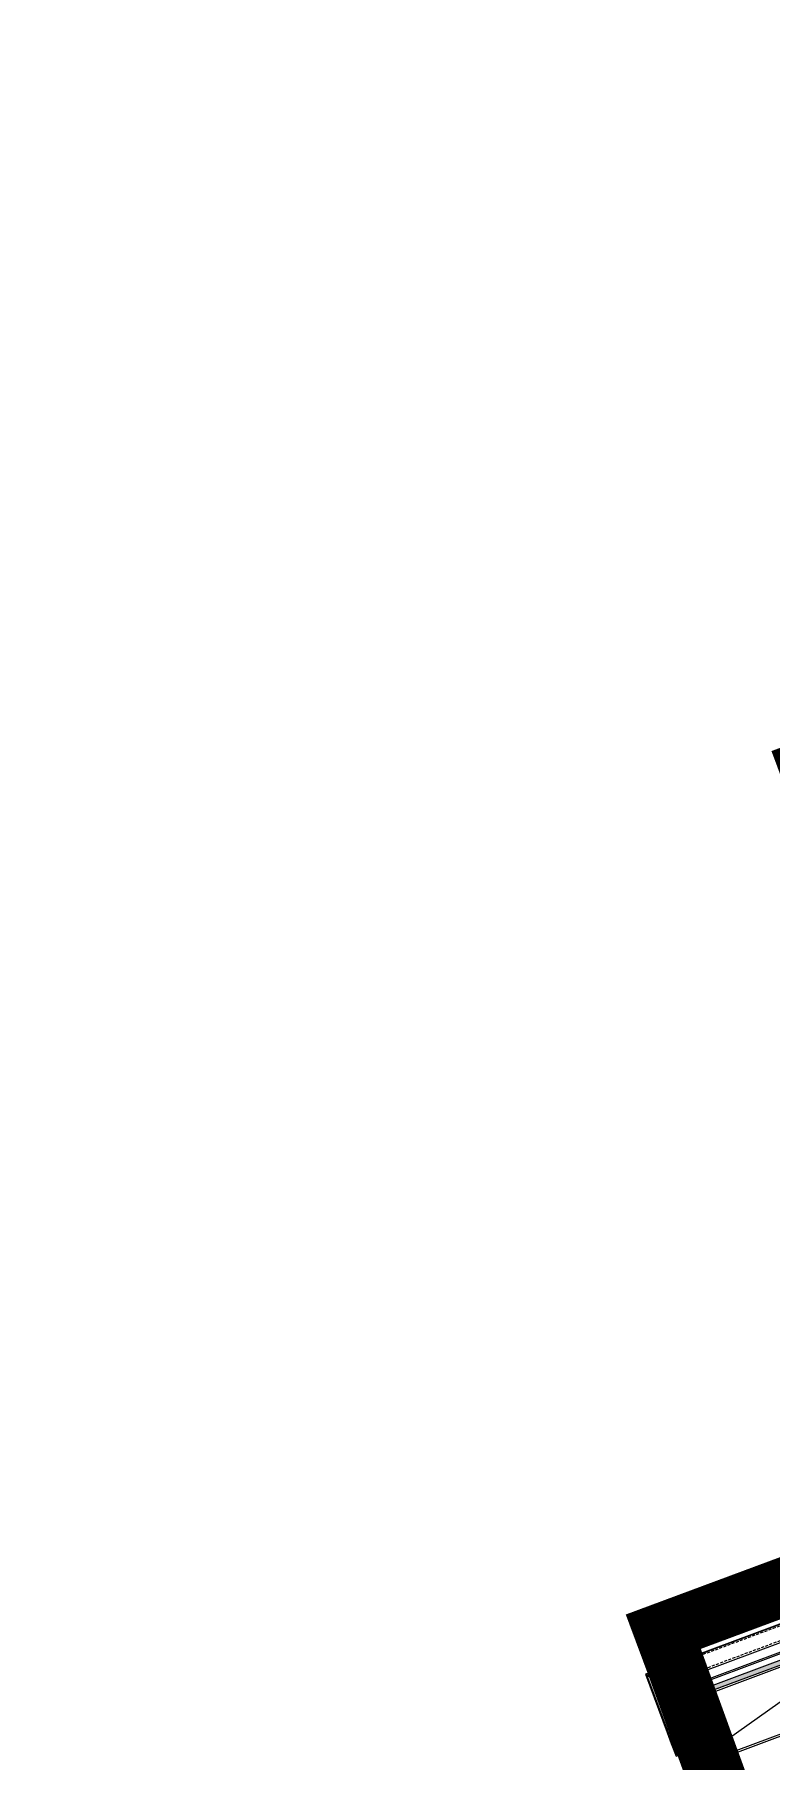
# Model space of a CAD drawing. Extents: x 12199666 to 24617114, y 1197707 to 2548648.
# Drawn here: x 12289480 to 12290742, y 1276422 to 1279380 of the extents above; entities that cross this region are included whole.
import ezdxf

# ---------------------------------------------------------------- set-up
doc = ezdxf.new("R2010")
doc.units = 0
doc.header["$LTSCALE"] = 10
doc.header["$MEASUREMENT"] = 0
for name, pattern in [('TX-PLAN-T1-F11$0$ACAD_ISO04W100', [30, 24, -3, 0, -3]), ('TX-PLAN-T1-F11$0$CENTER', [2, 1.25, -0.25, 0.25, -0.25]), ('TX-PLAN-T1-F11$0$CENTER2', [1.125, 0.75, -0.125, 0.125, -0.125]), ('TX-PLAN-T1-F11$0$CONTINOUS', [0]), ('TX-PLAN-T1-F11$0$DASHED', [0.75, 0.5, -0.25]), ('TX-PLAN-T1-F11$0$HIDDEN', [0.375, 0.25, -0.125])]:
    doc.linetypes.add(name, pattern=pattern)
for name, color, linetype in [('TX-PLAN-T1-F11$0$01', 1, 'Continuous'), ('TX-PLAN-T1-F11$0$F-Alum', 4, 'Continuous'), ('TX-PLAN-T1-F11$0$F-Bolt', 32, 'Continuous'), ('TX-PLAN-T1-F11$0$F-center', 6, 'TX-PLAN-T1-F11$0$ACAD_ISO04W100'), ('TX-PLAN-T1-F11$0$F-dashed line', 8, 'TX-PLAN-T1-F11$0$DASHED'), ('TX-PLAN-T1-F11$0$F-dim', 1, 'Continuous'), ('TX-PLAN-T1-F11$0$F-Glass', 5, 'Continuous'), ('TX-PLAN-T1-F11$0$F-Glazing', 8, 'Continuous'), ('TX-PLAN-T1-F11$0$F-Misc', 1, 'Continuous'), ('TX-PLAN-T1-F11$0$F-seslants', 8, 'Continuous'), ('TX-PLAN-T1-F11$0$F_MISC', 8, 'Continuous'), ('TX-PLAN-T1-F11$0$HAT', 155, 'Continuous'), ('TX-PLAN-T1-F11$0$Hatch', 8, 'Continuous'), ('TX-PLAN-T1-F11$0$Hatch @ 1 VP1', 8, 'Continuous'), ('TX-PLAN-T1-F11$0$Hatch @ 1 VPModel', 8, 'Continuous'), ('TX-PLAN-T1-F11$0$PJ', 4, 'Continuous'), ('TX-PLAN-T1-F11$0$TC', 4, 'Continuous'), ('TX-PLAN-T1-F11$0$中心线', 1, 'TX-PLAN-T1-F11$0$CENTER2'), ('TX-PLAN-T1-F11$0$虚线', 8, 'TX-PLAN-T1-F11$0$HIDDEN'), ('TX-PLAN-T1-F11$0$螺栓钉类', 241, 'Continuous')]:
    doc.layers.add(name, color=color, linetype=linetype)
for name, color, linetype, lineweight in [('TX-PLAN-T1-F11$0$_EDO-ALUMINIUM-SECTION', 90, 'Continuous', 30), ('TX-PLAN-T1-F11$0$A-ANNO-SYMB', 7, 'Continuous', 25), ('TX-PLAN-T1-F11$0$幕墙线', 114, 'Continuous', 30)]:
    doc.layers.add(name, color=color, linetype=linetype, lineweight=lineweight)
doc.layers.add('TX-PLAN-T1-F11$0$bangong', color=5, linetype='Continuous', true_color=0x0000ff)
pattern_1 = [(30.016, (7246.2216, 83575.3152), (-1.37566501, 2.381185795), [2, -0.75]), (120.016, (7246.2216, 83575.3152), (-2.381185795, -1.37566501), [2, -0.75])]

# ---------------------------------------------------------------- blocks, each defined once
blk = doc.blocks.new('TX-PLAN-T1-F11$0$A$C3FFC0167')
at = {"layer": 'TX-PLAN-T1-F11$0$F-dim'}
for p, q in [((-5, 0), (5, 0)), ((0, 5), (0, -5))]:
    blk.add_line(p, q, dxfattribs=at)
blk.add_circle((0, 0), 2, dxfattribs=at)
blk = doc.blocks.new('*U340')
at = {"layer": 'TX-PLAN-T1-F11$0$Hatch @ 1 VP1'}
h = blk.add_hatch(dxfattribs=at)
h.set_pattern_fill('M_GASKET-PISA', color=256, style=0, pattern_type=2)
h.set_pattern_definition([(35.4236, (46.6097, 1.2635), (-0.869426, 1.222333), []), (125.4236, (46.6097, 1.2635), (-1.222333, -0.869426), [])])
edge = h.paths.add_edge_path()
edge.add_arc((-1, 2.7), 1.5, 270, 310.5724)
edge.add_line((0, 1.6), (1.2, 2.6))
edge.add_arc((2.2, 1.5), 1.5, 90, 130.5724, ccw=False)
edge.add_line((2.2, 3), (2.7, 3))
edge.add_arc((2.7, 6), 3, 270, 323.2383)
edge.add_line((5.1, 4.2), (7.7, 7.6))
edge.add_arc((7.8, 7.6), 0.1, 115.9383, 143.2383, ccw=False)
edge.add_line((7.7, 7.7), (9.5, 8.5))
edge.add_arc((9.4, 8.8), 0.25, 295.907, 450)
edge.add_line((9.4, 9), (6.6, 9))
edge.add_line((6.6, 9), (4.8, 8))
edge.add_arc((3.6, 10.3), 2.5, 214.0621, 297.3, ccw=False)
edge.add_arc((1.3, 8.7), 0.3, 34.0621, 90)
edge.add_line((1.3, 9), (-1.6, 9))
edge.add_arc((-1.6, 8.8), 0.25, 90, 256.4771)
edge.add_line((-1.6, 8.5), (0, 8.1))
edge.add_arc((-0.1, 8), 0.1, -90, 75.8013, ccw=False)
edge.add_line((-0.1, 7.9), (-0.1, 7.9))
edge.add_arc((-0.1, 10.4), 2.5, 215.2344, 270, ccw=False)
edge.add_arc((-2.2, 8.9), 0.1, 35.2344, 90)
edge.add_line((-2.2, 9), (-4.9, 9))
edge.add_arc((-4.9, 8.8), 0.25, 90, 256.4771)
edge.add_line((-4.9, 8.5), (-3.3, 8.1))
edge.add_arc((-3.3, 8), 0.1, -90, 75.8013, ccw=False)
edge.add_line((-3.3, 7.9), (-3.4, 7.9))
edge.add_arc((-3.4, 10.4), 2.5, 214.3262, 270, ccw=False)
edge.add_arc((-5.5, 8.9), 0.1, 34.3262, 110.1545)
edge.add_arc((-6.4, 11.4), 2.5, 265.3665, 290.1545, ccw=False)
edge.add_line((-6.6, 8.9), (-8.1, 9))
edge.add_arc((-8.1, 8.8), 0.25, 85.3665, 250.788)
edge.add_line((-8.2, 8.5), (-7.4, 8.2))
edge.add_arc((-8.1, 6.4), 2, 8.4736, 70.6401, ccw=False)
edge.add_line((-6.1, 6.6), (-5.2, 2))
edge.add_arc((-4.7, 2.1), 0.5, 188.4922, 360)
edge.add_line((-4.2, 2.1), (-4.2, 2.7))
edge.add_arc((-3.9, 2.7), 0.3, 90, 180, ccw=False)
edge.add_line((-3.9, 3), (-1.6, 3))
edge.add_arc((-1.6, 2.7), 0.3, 0, 90, ccw=False)
edge.add_line((-1.3, 2.7), (-1.3, 1.4))
edge.add_arc((-1.1, 1.4), 0.2, 180, 270)
edge.add_line((-1.1, 1.2), (-1, 1.2))
edge = h.paths.add_edge_path(flags=16)
edge.add_arc((-1.3, 5.2), 0.5, 188.3111, 270)
edge.add_line((-1.3, 4.7), (1.5, 4.7))
edge.add_arc((1.5, 5.2), 0.5, 270, 323.2383)
edge.add_line((1.9, 4.9), (2.3, 5.4))
edge.add_arc((1.9, 5.7), 0.5, 323.2383, 450)
edge.add_line((1.9, 6.2), (-1.5, 6.2))
edge.add_arc((-1.5, 5.7), 0.5, 90, 188.3111)
edge.add_line((-2, 5.6), (-1.8, 5.1))
at = {"layer": 'TX-PLAN-T1-F11$0$Hatch @ 1 VPModel'}
h = blk.add_hatch(dxfattribs=at)
h.set_pattern_fill('M_GASKET-PISA', color=256, style=0, pattern_type=2)
h.set_pattern_definition([(45, (45.75, 9), (-1.06066, 1.06066), []), (135, (45.75, 9), (-1.06066, -1.06066), [])])
edge = h.paths.add_edge_path()
edge.add_arc((-1, 2.7), 1.5, 270, 310.5724)
edge.add_line((0, 1.6), (1.2, 2.6))
edge.add_arc((2.2, 1.5), 1.5, 90, 130.5724, ccw=False)
edge.add_line((2.2, 3), (2.7, 3))
edge.add_arc((2.7, 6), 3, 270, 323.2383)
edge.add_line((5.1, 4.2), (7.7, 7.6))
edge.add_arc((7.8, 7.6), 0.1, 115.9383, 143.2383, ccw=False)
edge.add_line((7.7, 7.7), (9.5, 8.5))
edge.add_arc((9.4, 8.8), 0.25, 295.907, 450)
edge.add_line((9.4, 9), (6.6, 9))
edge.add_line((6.6, 9), (4.8, 8))
edge.add_arc((3.6, 10.3), 2.5, 214.0621, 297.3, ccw=False)
edge.add_arc((1.3, 8.7), 0.3, 34.0621, 90)
edge.add_line((1.3, 9), (-1.6, 9))
edge.add_arc((-1.6, 8.8), 0.25, 90, 256.4771)
edge.add_line((-1.6, 8.5), (0, 8.1))
edge.add_arc((-0.1, 8), 0.1, -90, 75.8013, ccw=False)
edge.add_line((-0.1, 7.9), (-0.1, 7.9))
edge.add_arc((-0.1, 10.4), 2.5, 215.2344, 270, ccw=False)
edge.add_arc((-2.2, 8.9), 0.1, 35.2344, 90)
edge.add_line((-2.2, 9), (-4.9, 9))
edge.add_arc((-4.9, 8.8), 0.25, 90, 256.4771)
edge.add_line((-4.9, 8.5), (-3.3, 8.1))
edge.add_arc((-3.3, 8), 0.1, -90, 75.8013, ccw=False)
edge.add_line((-3.3, 7.9), (-3.4, 7.9))
edge.add_arc((-3.4, 10.4), 2.5, 214.3262, 270, ccw=False)
edge.add_arc((-5.5, 8.9), 0.1, 34.3262, 110.1545)
edge.add_arc((-6.4, 11.4), 2.5, 265.3665, 290.1545, ccw=False)
edge.add_line((-6.6, 8.9), (-8.1, 9))
edge.add_arc((-8.1, 8.8), 0.25, 85.3665, 250.788)
edge.add_line((-8.2, 8.5), (-7.4, 8.2))
edge.add_arc((-8.1, 6.4), 2, 8.4736, 70.6401, ccw=False)
edge.add_line((-6.1, 6.6), (-5.2, 2))
edge.add_arc((-4.7, 2.1), 0.5, 188.4922, 360)
edge.add_line((-4.2, 2.1), (-4.2, 2.7))
edge.add_arc((-3.9, 2.7), 0.3, 90, 180, ccw=False)
edge.add_line((-3.9, 3), (-1.6, 3))
edge.add_arc((-1.6, 2.7), 0.3, 0, 90, ccw=False)
edge.add_line((-1.3, 2.7), (-1.3, 1.4))
edge.add_arc((-1.1, 1.4), 0.2, 180, 270)
edge.add_line((-1.1, 1.2), (-1, 1.2))
edge = h.paths.add_edge_path(flags=16)
edge.add_arc((-1.3, 5.2), 0.5, 188.3111, 270)
edge.add_line((-1.3, 4.7), (1.5, 4.7))
edge.add_arc((1.5, 5.2), 0.5, 270, 323.2383)
edge.add_line((1.9, 4.9), (2.3, 5.4))
edge.add_arc((1.9, 5.7), 0.5, 323.2383, 450)
edge.add_line((1.9, 6.2), (-1.5, 6.2))
edge.add_arc((-1.5, 5.7), 0.5, 90, 188.3111)
edge.add_line((-2, 5.6), (-1.8, 5.1))
blk = doc.blocks.new('TX-PLAN-T1-F11$0$A$C08103915')
at = {"layer": 'TX-PLAN-T1-F11$0$Hatch'}
blk.add_blockref('*U340', (0, 0), dxfattribs=at)
blk = doc.blocks.new('*U170')
at = {"layer": 'TX-PLAN-T1-F11$0$HAT'}
h = blk.add_hatch(dxfattribs=at)
h.set_pattern_fill('ANSI33', color=256, scale=0.833333)
h.set_pattern_definition([(45, (-71600.1046, -19870.7032), (-1.87088669, 1.87088669), []), (45, (-71598.2337, -19870.7032), (-1.87088669, 1.87088669), [1.32291667, -0.66145833])])
edge = h.paths.add_edge_path()
edge.add_arc((5, 18.5), 19.1, 254.853, 285.147, ccw=False)
edge.add_line((0, 0), (0, -7.9))
edge.add_arc((5, -8.2), 5.01, 2.9798, 177.0202, ccw=False)
edge.add_line((10, -7.9), (10, 0))
h = blk.add_hatch(dxfattribs=at)
h.set_pattern_fill('HEX', color=256, scale=0.833333)
h.set_pattern_definition([(0, (-71600.1046, -19870.7032), (0, 1.374815), [0.79375, -1.5875]), (120, (-71600.1046, -19870.7032), (-1.190624716, -0.6874075), [0.79375, -1.5875]), (60, (-71599.3109, -19870.7032), (-1.190624716, 0.6874075), [0.79375, -1.5875])])
edge = h.paths.add_edge_path()
edge.add_arc((5, -8.2), 5.01, 0, 360)
at = {"layer": 'TX-PLAN-T1-F11$0$01'}
blk.add_lwpolyline([(10, 0, -0.132958), (0, 0), (0, -7.9, -0.9493), (10, -7.9)], format="xyb", close=True, dxfattribs=at)
blk.add_circle((5, -8.2), 5.01, dxfattribs=at)
blk = doc.blocks.new('*U163')
at = {"linetype": 'Continuous'}
for points in [[(-39.6, 1), (-39.6, 715.2), (-41.1, 715.2), (-41.1, 1)], [(-14, 1), (-14, 715.2), (-15.6, 715.2), (-15.6, 1)]]:
    blk.add_hatch(color=4, dxfattribs=at).paths.add_polyline_path(points)
at = {"layer": 'TX-PLAN-T1-F11$0$TC'}
h = blk.add_hatch(dxfattribs=at)
h.set_pattern_fill('ANSI37', color=256, scale=0.5, style=0)
h.set_pattern_definition([(45, (41571.4629, 2291.4218), (-1.122532015, 1.122532015), []), (135, (41571.4629, 2291.4218), (-1.122532015, -1.122532015), [])])
edge = h.paths.add_edge_path()
edge.add_line((-27.6, 10), (-30.6, 10))
edge.add_line((-30.6, 10), (-32.1, 11.5))
edge.add_line((-32.1, 11.5), (-33.6, 11.5))
edge.add_line((-33.6, 11.5), (-33.6, 1))
edge.add_line((-33.6, 1), (-34.6, 0))
edge.add_arc((-27.6, -31.1), 31.9, 77.3332, 102.6668, ccw=False)
edge.add_line((-20.6, 0), (-21.6, 1))
edge.add_line((-21.6, 1), (-21.6, 11.5))
edge.add_line((-21.6, 11.5), (-23.1, 11.5))
edge.add_line((-23.1, 11.5), (-24.6, 10))
edge.add_line((-24.6, 10), (-27.6, 10))
h = blk.add_hatch(dxfattribs=at)
h.set_pattern_fill('ANSI31', color=256, scale=0.5, style=0)
h.set_pattern_definition([(45, (41571.4629, 2291.4218), (-1.122532015, 1.122532015), [])])
h.paths.add_polyline_path([(-32.1, 20), (-32.1, 11.5), (-33.6, 11.5), (-33.6, 20)])
h = blk.add_hatch(dxfattribs=at)
h.set_pattern_fill('HONEY', color=256, scale=0.3, style=0)
h.set_pattern_definition([(0, (41571.4629, 2291.4218), (1.42875, 0.824889), [0.9525, -1.905]), (120, (41571.4629, 2291.4218), (-1.42874983, 0.824889296), [0.9525, -1.905]), (60, (41571.4629, 2291.4218), (1.7e-07, 1.649778296), [-1.905, 0.9525])])
h.paths.add_polyline_path([(-24.9, 10.8), (-23.9, 11.8), (-23.9, 19.2), (-31.3, 19.2), (-31.3, 11.8), (-30.2, 10.8)])
h = blk.add_hatch(dxfattribs=at)
h.set_pattern_fill('ANSI31', color=256, scale=0.5, style=0)
h.set_pattern_definition([(45, (41571.4629, 2291.4218), (-1.122532015, 1.122532015), [])])
h.paths.add_polyline_path([(-23.1, 20), (-23.1, 11.5), (-21.6, 11.5), (-21.6, 20)])
h = blk.add_hatch(dxfattribs=at)
h.set_pattern_fill('ANSI31', color=256, scale=0.5, style=0)
h.set_pattern_definition([(45, (41571.4629, 2291.4218), (-1.122532015, 1.122532015), [])])
h.paths.add_polyline_path([(-23.1, 20), (-23.1, 11.5), (-21.6, 11.5), (-21.6, 20)])
at = {"color": 4, "linetype": 'Continuous'}
for points in [[(-39.6, 1), (-39.6, 715.2), (-41.1, 715.2), (-41.1, 1)], [(-14, 1), (-14, 715.2), (-15.6, 715.2), (-15.6, 1)]]:
    blk.add_lwpolyline(points, close=True, dxfattribs=at)
at = {"layer": 'TX-PLAN-T1-F11$0$F-Glass'}
for points in [[(-49.1, 715.2), (-49.1, 1), (-48.1, 0), (-42.1, 0), (-41.1, 1), (-41.1, 715.2)], [(-33.6, 715.2), (-33.6, 1), (-34.6, 0), (-38.6, 0), (-39.6, 1), (-39.6, 715.2)], [(-21.6, 715.2), (-21.6, 1), (-20.6, 0), (-16.6, 0), (-15.6, 1), (-15.6, 715.2)], [(-14, 715.2), (-14, 1), (-13, 0), (-9, 0), (-8, 1), (-8, 715.2)]]:
    blk.add_lwpolyline(points, dxfattribs=at)
at = {"layer": 'TX-PLAN-T1-F11$0$PJ'}
blk.add_lwpolyline([(-27.6, 10), (-30.6, 10), (-32.1, 11.5), (-33.6, 11.5), (-33.6, 1), (-34.6, 0, -0.110991), (-20.6, 0), (-21.6, 1), (-21.6, 11.5), (-23.1, 11.5), (-24.6, 10)], format="xyb", close=True, dxfattribs=at)
for points in [[(-32.1, 20), (-32.1, 11.5), (-33.6, 11.5), (-33.6, 20)], [(-23.1, 20), (-23.1, 11.5), (-21.6, 11.5), (-21.6, 20)], [(-23.1, 20), (-23.1, 11.5), (-21.6, 11.5), (-21.6, 20)]]:
    blk.add_lwpolyline(points, close=True, dxfattribs=at)
at = {"layer": 'TX-PLAN-T1-F11$0$PJ', "ltscale": 3}
for points in [[(-24.6, 10), (-23.1, 11.5), (-23.1, 20), (-32.1, 20), (-32.1, 11.5), (-30.6, 10)], [(-24.9, 10.8), (-23.9, 11.8), (-23.9, 19.2), (-31.3, 19.2), (-31.3, 11.8), (-30.2, 10.8)]]:
    blk.add_lwpolyline(points, close=True, dxfattribs=at)
at = {"layer": 'TX-PLAN-T1-F11$0$TC', "color": 9, "linetype": 'Continuous'}
for p, q in [((-48.1, 0), (-48.1, 715.2)), ((-42.1, 0), (-42.1, 715.2)), ((-38.6, 0), (-38.6, 715.2)), ((-34.6, 0), (-34.6, 715.2)), ((-20.6, 0), (-20.6, 715.2)), ((-16.6, 0), (-16.6, 715.2)), ((-13, 0), (-13, 715.2)), ((-9, 0), (-9, 715.2))]:
    blk.add_line(p, q, dxfattribs=at)
blk = doc.blocks.new('*U162')
at = {"layer": 'TX-PLAN-T1-F11$0$F-Misc'}
blk.add_lwpolyline([(0, -8), (0, 0), (-42.2, 0), (-42.2, -8)], close=True, dxfattribs=at)
for points in [[(0, -8), (-42.2, 0)], [(-42.2, -8), (0, 0)]]:
    blk.add_lwpolyline(points, dxfattribs=at)
blk = doc.blocks.new('TX-PLAN-T1-F11$0$ld')
blk.add_lwpolyline([(2, 0), (2, 5.6), (1.5, 6.1), (-1.5, 6.1), (-2, 5.6), (-2, 0)])
at = {"layer": 'TX-PLAN-T1-F11$0$A-ANNO-SYMB', "color": 0}
blk.add_line((-2, 0), (2, 0), dxfattribs=at)
at = {"layer": 'TX-PLAN-T1-F11$0$F-center'}
blk.add_lwpolyline([(0, -0.6), (0, 6.9)], dxfattribs=at)
at = {"layer": 'TX-PLAN-T1-F11$0$F-dashed line'}
for points in [[(1.3, 0), (1.3, 1.5), (0.7, 2), (-0.7, 2), (-1.3, 1.5), (-1.3, 0)], [(-0.6, 0), (-0.6, 2)], [(0.6, 0), (0.6, 2)]]:
    blk.add_lwpolyline(points, dxfattribs=at)
blk = doc.blocks.new('TX-PLAN-T1-F11$0$qertqtwet')
at = {"layer": 'TX-PLAN-T1-F11$0$F-Glazing'}
h = blk.add_hatch(dxfattribs=at)
h.set_pattern_fill('ANSI37', color=256, angle=270, style=0)
h.set_pattern_definition([(315, (-29614.423, -25731.6915), (1.122532, 1.122532), []), (45, (-29614.423, -25731.6915), (-1.122532, 1.122532), [])])
h.paths.add_polyline_path([(-29820.6, -22812.5), (-29818.8, -22812.5), (-29818.8, -22810.3, 0.323429), (-29824.2, -22817), (-29822.2, -22817, -0.118516), (-29821.2, -22812.9, -0.281861)])
h.paths.add_polyline_path([(-29822.2, -22817), (-29824.2, -22817, 0.356058), (-29818.8, -22824.5), (-29818.8, -22821.4), (-29820.6, -22821.4, -0.281861), (-29821.2, -22821, -0.118516)])
at = {"color": 8, "linetype": 'TX-PLAN-T1-F11$0$CENTER'}
blk.add_line((-29825.5, -22817, -46928.1), (-29754.6, -22817, -46928.1), dxfattribs=at)
blk.add_line((-29825.5, -22817, -46928.1), (-29754.6, -22817, -46928.1), dxfattribs=at)
at = {"color": 8, "linetype": 'TX-PLAN-T1-F11$0$DASHED'}
for p, q in [((-29818.8, -22814.9, -46928.1), (-29758.8, -22814.9, -46928.1)), ((-29818.8, -22814.9, -46928.1), (-29758.8, -22814.9, -46928.1)), ((-29818.8, -22819.1, -46928.1), (-29758.8, -22819.1, -46928.1)), ((-29818.8, -22819.1, -46928.1), (-29758.8, -22819.1, -46928.1))]:
    blk.add_line(p, q, dxfattribs=at)
blk.add_arc((-29816.9, -22817.4, -23464.1), 7.31, 104.9573, 255.0427)
at = {"layer": 'TX-PLAN-T1-F11$0$F-Bolt', "elevation": -46928.1}
blk.add_lwpolyline([(-29821, -22820.5, 0.209935), (-29819.3, -22821.5), (-29818.8, -22821.5), (-29818.8, -22812.5), (-29819.3, -22812.5, 0.209935), (-29821, -22813.4, 0.143384), (-29822.1, -22816.4), (-29820.8, -22816.4), (-29820.8, -22817.6), (-29822.1, -22817.6, 0.143384)], format="xyb", close=True, dxfattribs=at)
blk.add_lwpolyline([(-29821, -22820.5, 0.209935), (-29819.3, -22821.5), (-29818.8, -22821.5), (-29818.8, -22812.5), (-29819.3, -22812.5, 0.209935), (-29821, -22813.4, 0.143384), (-29822.1, -22816.4), (-29820.8, -22816.4), (-29820.8, -22817.6), (-29822.1, -22817.6, 0.143384)], format="xyb", close=True, dxfattribs=at)
blk.add_lwpolyline([(-29818.8, -22819.5), (-29759.2, -22819.5), (-29758.8, -22819.1), (-29758.8, -22814.9), (-29759.2, -22814.5), (-29818.8, -22814.5)], dxfattribs=at)
blk.add_lwpolyline([(-29818.8, -22819.5), (-29759.2, -22819.5), (-29758.8, -22819.1), (-29758.8, -22814.9), (-29759.2, -22814.5), (-29818.8, -22814.5)], dxfattribs=at)
blk = doc.blocks.new('*U341')
at = {"layer": 'TX-PLAN-T1-F11$0$Hatch @ 1 VP1'}
h = blk.add_hatch(dxfattribs=at)
h.set_pattern_fill('M_SYNTHETIC-PISA', color=256, pattern_type=2)
h.set_pattern_definition([(80.4236, (60.7473, 419.571), (-5.91639, 0.99817), []), (80.4236, (61.487, 419.446), (-5.91639, 0.99817), []), (80.4236, (62.2264, 419.3215), (-5.91639, 0.99817), []), (80.4236, (64.445, 418.947), (-5.91639, 0.99817), [])])
edge = h.paths.add_edge_path()
edge.add_arc((-6.9, -1.6), 0.5, 270, 300, ccw=False)
edge.add_line((-6.9, -2.1), (-6.9, -2.1))
edge.add_arc((-6.9, -1.6), 0.5, 180, 270, ccw=False)
edge.add_line((-7.4, -1.6), (-7.4, 1.6))
edge.add_arc((-6.9, 1.6), 0.5, 90, 180, ccw=False)
edge.add_line((-6.9, 2.1), (-6.9, 2.1))
edge.add_arc((-6.9, 1.6), 0.5, 60, 90, ccw=False)
edge.add_line((-6.6, 2), (-4.8, 1))
edge.add_line((-4.8, 1), (4.8, 1))
edge.add_line((4.8, 1), (6.6, 2))
edge.add_arc((6.9, 1.6), 0.5, 90, 120, ccw=False)
edge.add_line((6.9, 2.1), (6.9, 2.1))
edge.add_arc((6.9, 1.6), 0.5, 0, 90, ccw=False)
edge.add_line((7.4, 1.6), (7.4, -1.6))
edge.add_arc((6.9, -1.6), 0.5, -90, 0, ccw=False)
edge.add_line((6.9, -2.1), (6.9, -2.1))
edge.add_arc((6.9, -1.6), 0.5, 240, 270, ccw=False)
edge.add_line((6.6, -2), (4.8, -1))
edge.add_line((4.8, -1), (-4.8, -1))
edge.add_line((-4.8, -1), (-6.6, -2))
at = {"layer": 'TX-PLAN-T1-F11$0$Hatch @ 1 VPModel'}
h = blk.add_hatch(dxfattribs=at)
h.set_pattern_fill('M_SYNTHETIC-PISA', color=256, pattern_type=2)
h.set_pattern_definition([(90, (-9.9, 423.83), (-6, 4e-16), []), (90, (-9.15, 423.83), (-6, 4e-16), []), (90, (-8.4, 423.83), (-6, 4e-16), []), (90, (-6.15, 423.83), (-6, 4e-16), [])])
edge = h.paths.add_edge_path()
edge.add_arc((-6.9, -1.6), 0.5, 270, 300, ccw=False)
edge.add_line((-6.9, -2.1), (-6.9, -2.1))
edge.add_arc((-6.9, -1.6), 0.5, 180, 270, ccw=False)
edge.add_line((-7.4, -1.6), (-7.4, 1.6))
edge.add_arc((-6.9, 1.6), 0.5, 90, 180, ccw=False)
edge.add_line((-6.9, 2.1), (-6.9, 2.1))
edge.add_arc((-6.9, 1.6), 0.5, 60, 90, ccw=False)
edge.add_line((-6.6, 2), (-4.8, 1))
edge.add_line((-4.8, 1), (4.8, 1))
edge.add_line((4.8, 1), (6.6, 2))
edge.add_arc((6.9, 1.6), 0.5, 90, 120, ccw=False)
edge.add_line((6.9, 2.1), (6.9, 2.1))
edge.add_arc((6.9, 1.6), 0.5, 0, 90, ccw=False)
edge.add_line((7.4, 1.6), (7.4, -1.6))
edge.add_arc((6.9, -1.6), 0.5, -90, 0, ccw=False)
edge.add_line((6.9, -2.1), (6.9, -2.1))
edge.add_arc((6.9, -1.6), 0.5, 240, 270, ccw=False)
edge.add_line((6.6, -2), (4.8, -1))
edge.add_line((4.8, -1), (-4.8, -1))
edge.add_line((-4.8, -1), (-6.6, -2))
blk = doc.blocks.new('TX-PLAN-T1-F11$0$A$C455C3A01')
at = {"color": 0, "linetype": 'ByBlock'}
blk.add_lwpolyline([(-6.6, -2, -0.131652), (-6.9, -2.1), (-6.9, -2.1, -0.414214), (-7.4, -1.6), (-7.4, 1.6, -0.414214), (-6.9, 2.1), (-6.9, 2.1, -0.131652), (-6.6, 2), (-4.8, 1), (4.8, 1), (6.6, 2, -0.131652), (6.9, 2.1), (6.9, 2.1, -0.414214), (7.4, 1.6), (7.4, -1.6, -0.414214), (6.9, -2.1), (6.9, -2.1, -0.131652), (6.6, -2), (4.8, -1), (-4.8, -1)], format="xyb", close=True, dxfattribs=at)
at = {"layer": 'TX-PLAN-T1-F11$0$Hatch'}
blk.add_blockref('*U341', (0, 0), dxfattribs=at)
blk = doc.blocks.new('*U181')
at = {"layer": 'TX-PLAN-T1-F11$0$HAT'}
h = blk.add_hatch(dxfattribs=at)
h.set_pattern_fill('ANSI33', color=256, scale=0.5)
h.set_pattern_definition([(45, (-42960.0628, -11922.4219), (-1.122532015, 1.122532015), []), (45, (-42958.9402, -11922.4219), (-1.122532015, 1.122532015), [0.79375, -0.396875])])
edge = h.paths.add_edge_path()
edge.add_arc((3, 11.1), 11.5, 254.853, 285.147, ccw=False)
edge.add_line((0, 0), (0, -4.7))
edge.add_arc((3, -4.9), 3, 2.9798, 177.0202, ccw=False)
edge.add_line((6, -4.7), (6, 0))
h = blk.add_hatch(dxfattribs=at)
h.set_pattern_fill('HEX', color=256, scale=0.5)
h.set_pattern_definition([(0, (-42960.0628, -11922.4219), (0, 0.824889), [0.47625, -0.9525]), (120, (-42960.0628, -11922.4219), (-0.71437483, -0.4124445), [0.47625, -0.9525]), (60, (-42959.5865, -11922.4219), (-0.71437483, 0.4124445), [0.47625, -0.9525])])
edge = h.paths.add_edge_path()
edge.add_arc((3, -4.9), 3, 0, 360)
at = {"layer": 'TX-PLAN-T1-F11$0$01'}
blk.add_lwpolyline([(6, 0, -0.132958), (0, 0), (0, -4.7, -0.9493), (6, -4.7)], format="xyb", close=True, dxfattribs=at)
blk.add_circle((3, -4.9), 3, dxfattribs=at)
blk = doc.blocks.new('*U175')
at = {"layer": 'TX-PLAN-T1-F11$0$中心线', "color": 1, "linetype": 'TX-PLAN-T1-F11$0$CENTER', "ltscale": 2.357948}
blk.add_line((0, 30.9), (0, -5), dxfattribs=at)
at = {"layer": 'TX-PLAN-T1-F11$0$虚线', "linetype": 'TX-PLAN-T1-F11$0$HIDDEN', "ltscale": 0.5}
for p, q in [((-1.9, 0), (-1.9, 30)), ((1.9, 0), (1.9, 30))]:
    blk.add_line(p, q, dxfattribs=at)
at = {"layer": 'TX-PLAN-T1-F11$0$螺栓钉类', "color": 241, "linetype": 'Continuous'}
for p, q in [((-2.4, 30), (-3, 29.4)), ((2.4, 30), (-2.4, 30)), ((2.4, 30), (3, 29.4)), ((3, 29.4), (-3, 29.4)), ((-3, 0), (-3, 29.4)), ((-0.9, -1), (0.5, 0)), ((0.2, -1), (1.7, 0)), ((3, 0), (3, 29.4))]:
    blk.add_line(p, q, dxfattribs=at)
blk.add_lwpolyline([(4.4, 0), (4.4, -1), (-4.4, -1), (-4.4, 0)], close=True, dxfattribs=at)
blk.add_lwpolyline([(-4.8, -1), (4.8, -1), (4.8, -2.3, -0.207256), (0.7, -4.7), (0.7, -3.4), (-0.7, -3.4), (-0.7, -4.7, -0.207256), (-4.8, -2.3)], format="xyb", close=True, dxfattribs=at)
blk = doc.blocks.new('*U176')
at = {"layer": 'TX-PLAN-T1-F11$0$F-Misc'}
blk.add_lwpolyline([(0, -8), (0, 0), (-22.7, 0), (-22.7, -8)], close=True, dxfattribs=at)
for points in [[(0, -8), (-22.7, 0)], [(-22.7, -8), (0, 0)]]:
    blk.add_lwpolyline(points, dxfattribs=at)
blk = doc.blocks.new('*U172')
at = {"layer": 'TX-PLAN-T1-F11$0$中心线', "color": 1, "linetype": 'TX-PLAN-T1-F11$0$CENTER', "ltscale": 2.357948}
blk.add_line((0, 15.9), (0, -5), dxfattribs=at)
at = {"layer": 'TX-PLAN-T1-F11$0$虚线', "linetype": 'TX-PLAN-T1-F11$0$HIDDEN', "ltscale": 0.5}
for p, q in [((-1.9, 0), (-1.9, 15)), ((1.9, 0), (1.9, 15))]:
    blk.add_line(p, q, dxfattribs=at)
at = {"layer": 'TX-PLAN-T1-F11$0$螺栓钉类', "color": 241, "linetype": 'Continuous'}
for p, q in [((-2.4, 15), (-3, 14.4)), ((3, 14.4), (-3, 14.4)), ((-3, 0), (-3, 14.4)), ((2.4, 15), (-2.4, 15)), ((-0.9, -1), (0.5, 0)), ((0.2, -1), (1.7, 0)), ((2.4, 15), (3, 14.4)), ((3, 0), (3, 14.4))]:
    blk.add_line(p, q, dxfattribs=at)
blk.add_lwpolyline([(4.4, 0), (4.4, -1), (-4.4, -1), (-4.4, 0)], close=True, dxfattribs=at)
blk.add_lwpolyline([(-4.8, -1), (4.8, -1), (4.8, -2.3, -0.207256), (0.7, -4.7), (0.7, -3.4), (-0.7, -3.4), (-0.7, -4.7, -0.207256), (-4.8, -2.3)], format="xyb", close=True, dxfattribs=at)
blk = doc.blocks.new('*U192')
at = {"layer": 'TX-PLAN-T1-F11$0$F-seslants'}
h = blk.add_hatch(dxfattribs=at)
h.set_pattern_fill('ANSI37', color=256, scale=10, angle=30.016)
h.set_pattern_definition([(75.016, (3490.5444, 60834.2284), (-1.20749758, 0.323186622), []), (165.016, (3490.5444, 60834.2284), (-0.323186622, -1.20749758), [])])
h.paths.add_polyline_path([(469.8, -538.5), (455.9, -546.5), (459.9, -553.5), (473.8, -545.5)])
at = {"layer": 'TX-PLAN-T1-F11$0$Hatch'}
h = blk.add_hatch(dxfattribs=at)
h.set_pattern_fill('ANGLE', color=256, scale=10, angle=30.016)
h.set_pattern_definition(pattern_1)
h.paths.add_polyline_path([(350.2, -354.7), (354.3, -361.7), (322.4, -380.1), (322.4, -425.9), (402.1, -563.8), (395.1, -567.8), (314.4, -428), (314.4, -375.4), (343.3, -358.7), (343.4, -358.6)])
h = blk.add_hatch(dxfattribs=at)
h.set_pattern_fill('ANGLE', color=256, scale=10, angle=30.016)
h.set_pattern_definition(pattern_1)
h.paths.add_polyline_path([(395.1, -567.8), (414.1, -600.6), (434, -589.2), (430, -582.2), (417, -589.7), (402.1, -563.8)])
at = {"layer": 'TX-PLAN-T1-F11$0$F-Alum'}
blk.add_line((506.3, -517.4), (1074, -189.5), dxfattribs=at)
at = {"layer": 'TX-PLAN-T1-F11$0$F-Alum', "flags": 128}
for points in [[(27, -46.8), (364.1, -630.2)], [(53, -31.8), (390.1, -615.2)]]:
    blk.add_lwpolyline(points, dxfattribs=at)
at = {"layer": 'TX-PLAN-T1-F11$0$F-Alum'}
for points in [[(455.5, -567.8), (455.5, -567.8), (446.4, -552.1), (505.8, -517.7, 0.414214), (506.2, -516.4), (401.2, -334.6), (322.4, -380.1)], [(439.4, -573.3), (418.1, -585.6), (325.4, -425.1), (325.4, -381.8), (399.2, -339.2, -0.414214), (400.6, -339.5), (502.1, -515.3, -0.414214), (501.7, -516.6), (442.5, -550.9, 0.414214), (442.4, -551.1), (451.3, -566.5)], [(309.3, -439.5), (405.4, -605.7), (437.1, -587.3), (438.6, -589.9), (435.2, -591.9), (435.2, -591.9), (404.3, -609.8), (306.5, -440.5, -0.131724), (306.3, -440), (306.3, -376.6), (335.2, -359.9), (336.7, -362.5), (309.3, -378.3), (309.3, -439.5)], [(495.6, -601.1), (495.6, -601.1), (474.8, -613.1), (474.8, -613.1), (386.1, -664.3), (386.1, -664.3), (388.7, -662.8), (388.7, -662.8), (386.1, -664.3), (383.2, -659.3), (384.1, -658.8, 1), (383.1, -657.1), (381.4, -658.1), (380.2, -656.1), (379.3, -656.6), (385.4, -667), (477.5, -613.8), (477.5, -613.8), (494.9, -603.8), (494.9, -603.8), (515.3, -592), (509.2, -581.6), (508.4, -582.1), (509.5, -584.1), (507.8, -585.1, 1), (508.8, -586.8), (509.6, -586.3), (512.5, -591.3), (509.9, -592.8), (509.9, -592.8), (512.5, -591.3), (512.5, -591.3), (495.6, -601.1)]]:
    blk.add_lwpolyline(points, format="xyb", dxfattribs=at)
for points in [[(322.4, -380.1), (322.4, -425.9), (406, -570.6)], [(406, -570.6), (406, -570.6), (417, -589.7), (438.3, -577.4)], [(474.7, -601), (473.7, -599.3), (475.4, -598.3), (476.4, -600), (500.1, -586.4), (499.4, -585.3), (499.4, -585.1), (499.5, -585), (501.3, -584), (501.4, -583.9), (501.5, -584.1), (501.9, -584.8), (501.1, -585.2), (501.9, -586.5), (506.6, -583.7), (505.9, -582.5), (505.1, -583), (504.7, -582.3), (504.6, -582.1), (504.7, -581.9), (506.5, -580.9), (506.6, -580.9), (506.8, -581), (507.7, -582.5), (508.3, -582.1), (509.3, -583.9), (509.3, -583.9)], [(381.3, -657.8), (381.3, -657.8), (380, -655.7), (455.9, -611.9), (454.9, -610.2), (456.6, -609.2), (457.6, -610.9), (474.7, -601)]]:
    blk.add_lwpolyline(points, dxfattribs=at)
at = {"layer": 'TX-PLAN-T1-F11$0$F-Alum', "linetype": 'TX-PLAN-T1-F11$0$CONTINOUS', "ltscale": 15555}
blk.add_lwpolyline([(380, -655.7), (381.2, -657.7, 0.414214), (381.6, -657.8), (383, -657, -1), (384.1, -658.9), (383.4, -659.4), (384.1, -660.7, 0.142849), (384.3, -660.8), (387.2, -663.2, 0.284079), (387.7, -663.3), (388.4, -662.8, 0.557537), (388.5, -662.5), (387.7, -661.8), (386.6, -655.1, -0.296379), (386.9, -654.6), (467.1, -608.3), (467.2, -607.8), (467.6, -608), (503.7, -587.1, -0.296379), (504.3, -587.1), (509.5, -591.4), (509.8, -592.4, 0.557537), (510.1, -592.6), (510.8, -592.2, 0.284079), (511, -591.7), (510.4, -588, 0.142849), (510.4, -587.8), (509.6, -586.4), (508.8, -586.9, -1), (507.7, -585), (509.2, -584.2, 0.414214), (509.3, -583.8), (509.3, -583.8)], format="xyb", dxfattribs=at)
at = {"layer": 'TX-PLAN-T1-F11$0$F-Alum'}
for points in [[(391.3, -617.3), (405.1, -641.2), (408.6, -639.2), (396.7, -618.8), (444.9, -590.9), (442.9, -587.5)], [(458.7, -606.8), (470.6, -599.9), (461.8, -584.7), (449.9, -591.6)]]:
    blk.add_lwpolyline(points, close=True, dxfattribs=at)
at = {"layer": 'TX-PLAN-T1-F11$0$F-Alum', "elevation": 0}
for points in [[(446.7, -572.3), (445, -573.3), (446, -575.1, -0.414214), (445.8, -575.8), (444.1, -576.8, -0.414214), (443.9, -576.7, -0.137852), (443.9, -576.6), (443.9, -574.9, 0.137852), (443.9, -574.7), (443.7, -574.5, 0.414214), (443.3, -574.4), (440, -576.3, -0.213422), (439.8, -576.3, 0.213422), (439.5, -576.4, 0.520661), (439.5, -576.9), (441.3, -577.7, 0.267949), (441.5, -577.7), (441.6, -577.6, -0.267949), (441.8, -577.6, -0.065543), (441.9, -577.6, -0.198912), (442, -577.8), (442, -578.3, -0.176327), (441.9, -578.5), (440.6, -580.4, -0.02182), (440.6, -580.4, -0.414214), (440.1, -580.5, -0.087489), (440.1, -580.4), (439.3, -579.1, -0.263725), (439.3, -578.8, 0.359508), (439.3, -578.4), (438.5, -577.8, -0.086106), (438.4, -577.6), (438.3, -577.4)], [(446.7, -572.3), (445, -573.3), (446, -575.1, -0.414214), (445.8, -575.8), (444.1, -576.8, -0.414214), (443.9, -576.7, -0.137852), (443.9, -576.6), (443.9, -574.9, 0.137852), (443.9, -574.7), (443.7, -574.5, 0.414214), (443.3, -574.4), (440, -576.3, -0.213422), (439.8, -576.3, 0.213422), (439.5, -576.4, 0.520661), (439.5, -576.9), (441.3, -577.7, 0.267949), (441.5, -577.7), (441.6, -577.6, -0.267949), (441.8, -577.6, -0.065543), (441.9, -577.6, -0.198912), (442, -577.8), (442, -578.3, -0.176327), (441.9, -578.5), (440.6, -580.4, -0.02182), (440.6, -580.4, -0.414214), (440.1, -580.5, -0.087489), (440.1, -580.4), (439.3, -579.1, -0.263725), (439.3, -578.8, 0.359508), (439.3, -578.4), (438.5, -577.8, -0.086106), (438.4, -577.6), (438.3, -577.4)], [(446.7, -572.3), (448.5, -571.3), (449.5, -573.1, 0.414214), (450.2, -573.3), (451.9, -572.3, 0.414214), (452, -572.1, 0.137852), (451.9, -572), (450.3, -571.1, -0.137852), (450.2, -571), (450.1, -570.8, -0.414214), (450.2, -570.4), (453.5, -568.5, 0.213422), (453.7, -568.3, -0.213422), (453.8, -568.1, -0.520661), (454.3, -568.3), (454.1, -570.3, -0.267949), (454, -570.5), (453.8, -570.6, 0.267949), (453.7, -570.7, 0.065543), (453.7, -570.8, 0.198912), (453.8, -570.9), (454.2, -571.2, 0.176327), (454.4, -571.3), (456.8, -571, 0.02182), (456.8, -571, 0.414214), (457.1, -570.7, 0.087489), (457, -570.6), (456.3, -569.3, 0.263725), (456, -569.2, -0.359508), (455.7, -568.9), (455.5, -567.9, 0.086106), (455.5, -567.8), (455.5, -567.8)], [(446.7, -572.3), (448.5, -571.3), (449.5, -573.1, 0.414214), (450.2, -573.3), (451.9, -572.3, 0.414214), (452, -572.1, 0.137852), (451.9, -572), (450.3, -571.1, -0.137852), (450.2, -571), (450.1, -570.8, -0.414214), (450.2, -570.4), (453.5, -568.5, 0.213422), (453.7, -568.3, -0.213422), (453.8, -568.1, -0.520661), (454.3, -568.3), (454.1, -570.3, -0.267949), (454, -570.5), (453.8, -570.6, 0.267949), (453.7, -570.7, 0.065543), (453.7, -570.8, 0.198912), (453.8, -570.9), (454.2, -571.2, 0.176327), (454.4, -571.3), (456.8, -571, 0.02182), (456.8, -571, 0.414214), (457.1, -570.7, 0.087489), (457, -570.6), (456.3, -569.3, 0.263725), (456, -569.2, -0.359508), (455.7, -568.9), (455.5, -567.9, 0.086106), (455.5, -567.8), (455.5, -567.8)]]:
    blk.add_lwpolyline(points, format="xyb", dxfattribs=at)
blk.add_lwpolyline([(439.4, -573.3), (439.4, -573.3), (451.3, -566.5), (451.3, -566.5)], dxfattribs=at)
blk.add_lwpolyline([(439.4, -573.3), (439.4, -573.3), (451.3, -566.5), (451.3, -566.5)], dxfattribs=at)
at = {"layer": 'TX-PLAN-T1-F11$0$F-Alum'}
blk.add_lwpolyline([(466.2, -606), (457.6, -610.9), (445.4, -589.8), (445.2, -588.7, 0.359508), (444.9, -588.5, -0.263725), (444.7, -588.3), (443.9, -587, -0.087489), (443.9, -586.9, -0.414214), (444.1, -586.6, -0.02182), (444.1, -586.6), (446.5, -586.4, -0.176327), (446.7, -586.4), (447.1, -586.7, -0.198912), (447.2, -586.8, -0.065543), (447.2, -586.9, -0.267949), (447.1, -587.1), (446.9, -587.1, 0.267949), (446.8, -587.3), (446.7, -589.3, 0.520661), (447.1, -589.5, 0.213422), (447.3, -589.3, -0.213422), (447.4, -589.1), (450.7, -587.2, 0.414214), (450.8, -586.8), (450.7, -586.6, 0.137852), (450.6, -586.5), (449.1, -585.6, -0.137852), (449, -585.6, -0.414214), (449.1, -585.3), (450.8, -584.3, -0.414214), (451.4, -584.5), (452.6, -586.5), (456.1, -584.5), (454.9, -582.5, -0.414214), (455.1, -581.8), (456.8, -580.8, -0.414214), (457.1, -580.9, -0.137852), (457.1, -581), (457.1, -582.8, 0.137852), (457.1, -582.9), (457.2, -583.1, 0.414214), (457.6, -583.2), (461, -581.3, -0.213422), (461.2, -581.3, 0.213422), (461.4, -581.3, 0.520661), (461.5, -580.8), (459.6, -579.9, 0.267949), (459.4, -579.9), (459.3, -580, -0.267949), (459.1, -580, -0.065543), (459.1, -580, -0.198912), (459, -579.9), (458.9, -579.4, -0.176327), (459, -579.2), (460.4, -577.2, -0.02182), (460.4, -577.2, -0.414214), (460.8, -577.2, -0.087489), (460.9, -577.2), (461.6, -578.5, -0.263725), (461.6, -578.8, 0.359508), (461.7, -579.2), (462.4, -579.9, -0.086106), (462.6, -580), (474.7, -601)], format="xyb", close=True, dxfattribs=at)
at = {"layer": 'TX-PLAN-T1-F11$0$F-Alum', "flags": 128}
for points in [[(390.1, -615.2), (364.1, -630.2), (379.1, -656.2), (405.1, -641.2)], [(389, -619.3), (368.2, -631.3), (380.2, -652.1), (401, -640.1)]]:
    blk.add_lwpolyline(points, close=True, dxfattribs=at)
at = {"layer": 'TX-PLAN-T1-F11$0$F-dashed line', "flags": 128}
for points in [[(29.6, -45.3), (366.6, -628.8)], [(50.3, -33.4), (387.3, -616.8)]]:
    blk.add_lwpolyline(points, dxfattribs=at)
at = {"layer": 'TX-PLAN-T1-F11$0$F-seslants'}
blk.add_lwpolyline([(469.8, -538.5), (455.9, -546.5), (459.9, -553.5), (473.8, -545.5)], close=True, dxfattribs=at)
at = {"layer": 'TX-PLAN-T1-F11$0$Hatch'}
for points in [[(350.2, -354.7), (354.3, -361.7), (322.4, -380.1), (322.4, -425.9), (402.1, -563.8), (395.1, -567.8), (314.4, -428), (314.4, -375.4), (343.3, -358.7), (343.4, -358.6), (350.2, -354.7), (350.2, -354.7)], [(395.1, -567.8), (414.1, -600.6), (434, -589.2), (430, -582.2), (417, -589.7), (402.1, -563.8), (395.1, -567.8)]]:
    blk.add_lwpolyline(points, dxfattribs=at)
at = {"layer": 'TX-PLAN-T1-F11$0$F_MISC', "xscale": -1}
for name, p, rotation in [('*U163', (455.1, -547), 300.0159999954287), ('*U176', (437.1, -587.3), 210.0159999543231), ('*U181', (438.7, -590.1, 0), 210.0159999748984), ('*U170', (470.2, -593.2, 0), 210.0159999748984)]:
    blk.add_blockref(name, p, dxfattribs=dict(at, rotation=rotation))
at = {"layer": 'TX-PLAN-T1-F11$0$F_MISC'}
for name, p, rotation in [('*U162', (473.8, -545.5), 210.0159999954284), ('TX-PLAN-T1-F11$0$qertqtwet', (-34206.1, 13797.6, 46928.1), 120.0159999954234), ('*U175', (429.7, -599.7), 30.01599997489868), ('TX-PLAN-T1-F11$0$ld', (511.4, -585.3), 120.0159999754226), ('*U172', (400.7, -625.6), 120.0159999748988), ('TX-PLAN-T1-F11$0$A$C3FFC0167', (375.4, -649.7), 30.01599997489868)]:
    blk.add_blockref(name, p, dxfattribs=dict(at, rotation=rotation))
at = {"layer": 'TX-PLAN-T1-F11$0$F_MISC', "extrusion": (1.06202e-06, 6.13554e-07, 1), "rotation": 120.0160000284702}
for p in [(445.4, -581.8, 0), (455.6, -575.9, 0)]:
    blk.add_blockref('TX-PLAN-T1-F11$0$A$C455C3A01', p, dxfattribs=at)
at = {"layer": 'TX-PLAN-T1-F11$0$F_MISC', "extrusion": (-4.75363e-07, 1.02503e-06, 1), "xscale": -1, "rotation": 30.0159998354306}
blk.add_blockref('TX-PLAN-T1-F11$0$A$C08103915', (504.6, -585.5, 0), dxfattribs=at)
blk = doc.blocks.new('TX-PLAN-T1-F11$0$A$C21521A5F')
at = {"rotation": 90}
blk.add_blockref('*U192', (388.7, 3260.2, 0), dxfattribs=at)
blk = doc.blocks.new('TX-PLAN-T1-F11$0$标准层幕墙0118')
at = {"color": 3, "rotation": 180}
blk.add_blockref('TX-PLAN-T1-F11$0$A$C21521A5F', (-5561.3, 27660.2, 0), dxfattribs=at)
blk = doc.blocks.new('TX-PLAN-T1-F11')
at = {"layer": 'TX-PLAN-T1-F11$0$bangong'}
h = blk.add_hatch(dxfattribs=at)
h.set_pattern_fill('ANSI31', color=256, scale=100)
h.set_pattern_definition([(35.42362, (12267498.76, 1237188.21), (-92.0142, 129.36362), [])])
h.paths.add_polyline_path([(12311684.2, 1287370.2), (12310206.4, 1278610.9), (12302958.8, 1279833.7), (12302775.8, 1278749.3), (12300113.5, 1279198.5), (12299082, 1273084.9), (12299673.7, 1272985), (12298342.8, 1265096.5), (12297751.2, 1265196.3), (12297252.1, 1262238.1), (12297843.6, 1262138.3), (12297460.9, 1259869.8), (12299531.7, 1259520.4), (12299348.7, 1258436.1), (12307533.2, 1257055.3), (12306093.7, 1248523.1), (12305034.8, 1248138.6), (12304987.3, 1248120.9), (12304730.9, 1248810.2), (12304726.2, 1248813.8), (12304668.8, 1248792.3), (12303555.7, 1248388.1), (12303508.2, 1248370.4), (12303251.8, 1249059.7), (12303247.1, 1249063.3), (12303189.7, 1249041.9), (12302076.6, 1248637.7), (12302029.1, 1248620), (12301772.7, 1249309.2), (12301768, 1249312.8), (12301710.6, 1249291.4), (12300597.5, 1248887.2), (12300550, 1248869.5), (12300293.6, 1249558.8), (12300288.9, 1249562.4), (12300231.5, 1249541), (12299118.4, 1249136.8), (12299070.9, 1249119.1), (12298814.5, 1249808.3), (12298809.8, 1249811.9), (12298752.4, 1249790.5), (12297639.3, 1249386.3), (12297591.8, 1249368.6), (12297335.4, 1250057.9), (12297330.7, 1250061.5), (12297273.3, 1250040.1), (12296160.2, 1249635.9), (12296112.7, 1249618.1), (12295856.3, 1250307.4), (12295851.6, 1250311), (12295794.2, 1250289.6), (12294681.1, 1249885.4), (12294633.6, 1249867.7), (12294377.2, 1250557), (12294372.5, 1250560.6), (12294315.1, 1250539.1), (12293202, 1250134.9), (12293154.5, 1250117.2), (12292896.4, 1250811.2), (12292837, 1250784.7), (12291908.3, 1250382.5), (12291867.2, 1250364.2), (12291547.3, 1251083.3), (12291482.4, 1251070.6), (12290489.9, 1250887), (12290445.8, 1250878.3), (12290294.6, 1251652.2), (12290228.3, 1251656.9), (12289222.2, 1251737.1), (12289177.3, 1251740.2), (12289232.2, 1252526.8), (12289169.3, 1252548.5), (12288218.5, 1252887), (12288175.9, 1252901.7), (12288433, 1253647.1), (12288378, 1253684.4), (12287547.5, 1254258.1), (12287510.3, 1254283.3), (12287952, 1254936.4), (12287908.5, 1254986.7), (12287255.4, 1255756.2), (12287225.9, 1255790.2), (12287822.1, 1256306.5), (12287791.1, 1256365.6), (12287330.2, 1257268), (12287309.3, 1257307.9), (12288006.7, 1257672.8), (12287983.8, 1257734.4), (12287579.6, 1258847.4), (12287561.9, 1258895), (12288251.1, 1259151.4), (12288254.7, 1259156), (12288233.3, 1259213.5), (12287829.1, 1260326.5), (12287811.4, 1260374.1), (12288500.7, 1260630.5), (12288504.3, 1260635.1), (12288482.9, 1260692.6), (12288078.7, 1261805.6), (12288060.9, 1261853.2), (12288750.2, 1262109.6), (12288753.8, 1262114.2), (12288732.4, 1262171.7), (12288328.2, 1263284.7), (12288310.5, 1263332.3), (12288999.8, 1263588.7), (12289003.4, 1263593.3), (12288981.9, 1263650.8), (12288577.7, 1264763.8), (12288560, 1264811.3), (12289249.3, 1265067.8), (12289252.9, 1265072.4), (12289231.5, 1265129.9), (12288827.3, 1266242.9), (12288809.6, 1266290.4), (12289498.8, 1266546.8), (12289502.4, 1266551.5), (12289481, 1266609), (12289076.8, 1267722), (12289059.1, 1267769.5), (12289748.4, 1268025.9), (12289752, 1268030.6), (12289730.6, 1268088.1), (12289326.4, 1269201.1), (12289308.7, 1269248.6), (12289997.9, 1269505), (12290001.5, 1269509.7), (12289980.1, 1269567.2), (12289575.9, 1270680.2), (12289558.2, 1270727.7), (12290247.5, 1270984.1), (12290251.1, 1270988.8), (12290229.7, 1271046.3), (12289825.5, 1272159.3), (12289807.8, 1272206.8), (12290497, 1272463.2), (12290500.6, 1272467.9), (12290479.2, 1272525.4), (12290075, 1273638.4), (12290057.3, 1273685.9), (12290746.6, 1273942.3), (12290750.2, 1273947), (12290728.7, 1274004.5), (12290324.6, 1275117.5), (12290306.8, 1275165), (12290996.1, 1275421.4), (12290999.7, 1275426.1), (12290978.3, 1275483.6), (12290574.1, 1276596.6), (12290556.4, 1276644.1), (12291245.7, 1276900.5), (12291249.3, 1276905.2), (12291227.8, 1276962.7), (12290823.6, 1278075.7), (12290805.9, 1278123.2), (12291495.2, 1278379.6), (12291498.8, 1278384.3), (12291477.4, 1278441.7), (12291073.2, 1279554.8), (12291055.5, 1279602.3), (12291744.7, 1279858.7), (12291748.3, 1279863.4), (12291726.9, 1279920.8), (12291322.7, 1281033.9), (12291305, 1281081.4), (12291994.3, 1281337.8), (12291997.9, 1281342.5), (12291976.5, 1281399.9), (12291572.3, 1282513), (12291554.6, 1282560.5), (12292243.8, 1282816.9), (12292247.4, 1282821.6), (12292226, 1282879), (12291821.8, 1283992.1), (12291804.1, 1284039.6), (12292498, 1284297.7), (12292471.6, 1284357.2), (12292069.4, 1285285.8), (12292051.1, 1285327), (12292770.1, 1285646.8), (12292757.5, 1285711.7), (12292573.8, 1286704.2), (12292565.2, 1286748.3), (12293339.1, 1286899.5), (12293343.7, 1286965.8), (12293423.9, 1287971.9), (12293427.1, 1288016.8), (12294213.7, 1287961.9), (12294235.4, 1288024.8), (12294573.9, 1288975.6), (12294588.6, 1289018.2), (12295334, 1288761.1), (12295371.3, 1288816.2), (12295944.9, 1289646.6), (12295970.1, 1289683.9), (12296623.3, 1289242.1), (12296673.6, 1289285.7), (12297443.1, 1289938.8), (12297477.1, 1289968.2), (12297993.3, 1289372.1), (12298052.5, 1289403), (12298954.9, 1289864), (12298994.7, 1289884.8), (12299359.7, 1289187.4), (12299421.3, 1289210.4), (12300534.3, 1289614.5), (12300581.8, 1289632.3), (12300838.2, 1288943), (12300842.9, 1288939.4), (12300900.4, 1288960.8), (12302013.4, 1289365), (12302060.9, 1289382.7), (12302317.3, 1288693.4), (12302322, 1288689.8), (12302379.5, 1288711.3), (12303492.5, 1289115.5), (12303540, 1289133.2), (12303796.4, 1288443.9), (12303801.1, 1288440.3), (12303858.5, 1288461.7), (12304971.6, 1288865.9), (12305019.1, 1288883.6), (12305275.5, 1288194.4), (12305280.2, 1288190.8), (12305337.6, 1288212.2), (12306450.7, 1288616.4), (12306498.2, 1288634.1), (12306754.6, 1287944.8), (12306759.3, 1287941.2), (12306816.7, 1287962.6), (12307929.8, 1288366.8), (12307977.3, 1288384.5), (12308233.7, 1287695.3), (12308238.4, 1287691.7), (12308295.8, 1287713.1), (12309408.9, 1288117.3), (12309456.4, 1288135), (12309712.8, 1287445.7), (12309717.5, 1287442.1), (12309774.9, 1287463.5), (12310888, 1287867.7), (12310935.5, 1287885.5), (12311191.9, 1287196.2), (12311196.6, 1287192.6), (12311254, 1287214)])
at = {"layer": 'TX-PLAN-T1-F11$0$bangong', "const_width": 100}
blk.add_lwpolyline([(12290479.2, 1272525.4), (12290075, 1273638.4), (12290057.3, 1273685.9), (12290746.6, 1273942.3), (12290750.2, 1273947), (12290728.7, 1274004.5), (12290324.6, 1275117.5), (12290306.8, 1275165), (12290996.1, 1275421.4), (12290999.7, 1275426.1), (12290978.3, 1275483.6), (12290574.1, 1276596.6), (12290556.4, 1276644.1), (12291245.7, 1276900.5), (12291249.3, 1276905.2), (12291227.8, 1276962.7), (12290823.6, 1278075.7), (12290805.9, 1278123.2), (12291495.2, 1278379.6), (12291498.8, 1278384.3), (12291477.4, 1278441.7), (12291073.2, 1279554.8)], dxfattribs=at)
at = {"layer": 'TX-PLAN-T1-F11$0$幕墙线'}
blk.add_lwpolyline([(12290499, 1272403), (12290045.4, 1273620), (12290748.5, 1273882.1), (12290294.9, 1275099.1), (12290998.1, 1275361.2), (12290544.5, 1276578.2), (12291247.6, 1276840.3), (12290794, 1278057.3), (12291497.1, 1278319.4), (12291043.6, 1279536.4), (12291746.7, 1279798.5), (12291293.1, 1281015.5), (12291996.2, 1281277.6), (12291542.7, 1282494.6), (12292245.8, 1282756.7), (12291792.2, 1283973.7), (12292495.3, 1284235.8), (12292039, 1285261.5), (12292767.4, 1285585.5), (12292552.2, 1286687.3), (12293336.3, 1286840.4)], dxfattribs=at)
at = {"layer": 'TX-PLAN-T1-F11$0$_EDO-ALUMINIUM-SECTION', "rotation": 350.4236156863823}
blk.add_blockref('TX-PLAN-T1-F11$0$标准层幕墙0118', (12293055.5, 1251790.4), dxfattribs=at)

msp = doc.modelspace()

# ---------------------------------------------------------------- block references
msp.add_blockref('TX-PLAN-T1-F11', (0, 0))

doc.saveas('drawing.dxf')
